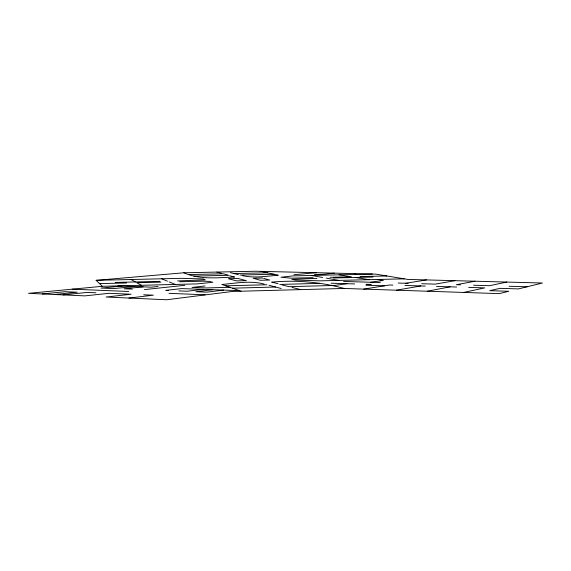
<?xml version="1.0" encoding="UTF-8"?>
<svg xmlns="http://www.w3.org/2000/svg" width="571" height="571" viewBox="0 0 571 571"><rect width="100%" height="100%" fill="white"/><g stroke="black" fill="none" stroke-linecap="round" stroke-linejoin="round"><path stroke-width="0.86" d="M463.666 292.438L484.758 287.884L468.691 287.399M506.741 282.067L489.611 285.7L473.602 285.236M427.265 291.224L450.184 286.835M475.001 281.217L456.372 284.736L460.476 284.858M454.923 280.675L435.387 284.122L421.683 283.73M396.424 290.196L420.806 285.943M405.688 283.266L426.466 279.918M363.756 289.112L389.629 284.993L392.905 285.093M370.722 282.245L383.319 280.411L377.724 279.476M347.025 283.708L334.813 285.429L288.997 286.671L282.245 284.979M223.611 290.097L206.83 292.145L195.874 291.717L212.755 289.704M128.889 298.055L153.392 295.186L143.706 294.772M203.098 289.361L187.138 291.224L178.901 290.903M334.285 273.138L324.121 274.301L314.485 274.53M205.046 285.971L192.077 287.434L206.081 287.941L229.92 287.299M316.448 272.702L293.944 274.715M144.42 289.604L184.826 285.3M157.996 286.492L151.436 287.17L117.833 285.907M62.988 294.893L87.263 292.416L95.942 292.787M54.352 294.508L77.192 292.216L65.23 291.702L42.225 293.958M143.157 286.856L124.064 288.79L132.301 289.104M134.428 286.528L113.822 288.576L101.031 288.077L121.909 286.057M102.352 286.299L28.55 293.344L84.865 295.878L109.068 293.301L131.066 294.236L106.085 297.02L166.661 299.761L232.525 291.438L344.249 288.462L499.225 293.622L508.79 291.281L489.725 290.675L499.918 288.348L518.454 288.905L542.45 283.016L407.737 279.419L375.739 274.13L255.587 271.239L183.698 272.788L96.128 280.332L102.352 286.299L197.402 283.88L212.819 282.274L209.343 281.403L203.719 281.182L179.744 281.76M279.797 284.415L319.703 283.366M232.426 288.184L275.579 287.02M225.695 285.821L266.95 284.751M193.919 276.1L228.992 275.293M239.941 275.044L274.009 274.258M96.128 280.332L181.442 278.327L203.59 278.969L205.246 279.883L177.645 280.932M372.342 274.051L292.994 275.893L280.953 277.228L290.967 278.177L313.022 277.649M262.674 278.027L253.203 278.248L260.283 280.268L269.726 280.061L263.645 278.37M115.256 282.424L159.894 281.367M330.131 277.299L351.329 276.792L339.124 274.822M360.094 276.585L386.817 275.964M99.554 283.616L126.562 282.98M160.872 282.153L136.747 282.731L141.458 285.307M316.948 278.391L291.909 279.355L295.635 280.111L320.003 280.846L404.261 278.841M333.286 277.984L373.049 277.035M189.201 274.551L223.254 273.787L227.365 274.894M233.982 273.552L267.449 272.802M343.606 281.46L380.379 282.531M398.223 283.045L408.194 283.337M509.104 286.271L527.083 286.792M331.18 283.223L354.662 283.937M366.032 284.279L371.386 284.444L366.018 285.25L384.433 285.821M404.939 285.457L425.295 286.078M436.522 286.421L456.686 287.035M239.513 290.66L181.699 288.591L165.847 290.361L168.374 290.453M72.174 289.176L128.725 291.474M168.966 293.33L205.16 294.807M355.298 277.463L368.973 279.676M311.431 275.465L322.644 277.485M326.384 278.156L338.839 280.397M344.249 288.462C320.609 282.003 296.071 279.833 271.682 282.145L278.098 283.694M354.427 273.959L356.49 274.408M261.018 271.368L278.241 275.201C266.314 276.214 253.909 278.398 242.104 275.543M300.76 289.618L292.002 287.399M230.484 272.667L238.442 274.68M264.116 284.058C250.348 280.361 235.78 283.252 221.841 284.472L241.069 291.21M229.942 275.822L234.61 277.042C217.63 277.67 199.771 279.89 183.812 272.781M216.909 272.074L221.527 273.338M268.998 285.272L281.232 288.519M230.434 279.269L236.558 280.896L246.337 280.639L237.986 278.498L228.621 278.741L229.556 279.026M169.273 281.946L175.34 284.444M161.686 278.791L167.439 281.189M131.059 279.512L135.463 281.946"/></g></svg>
